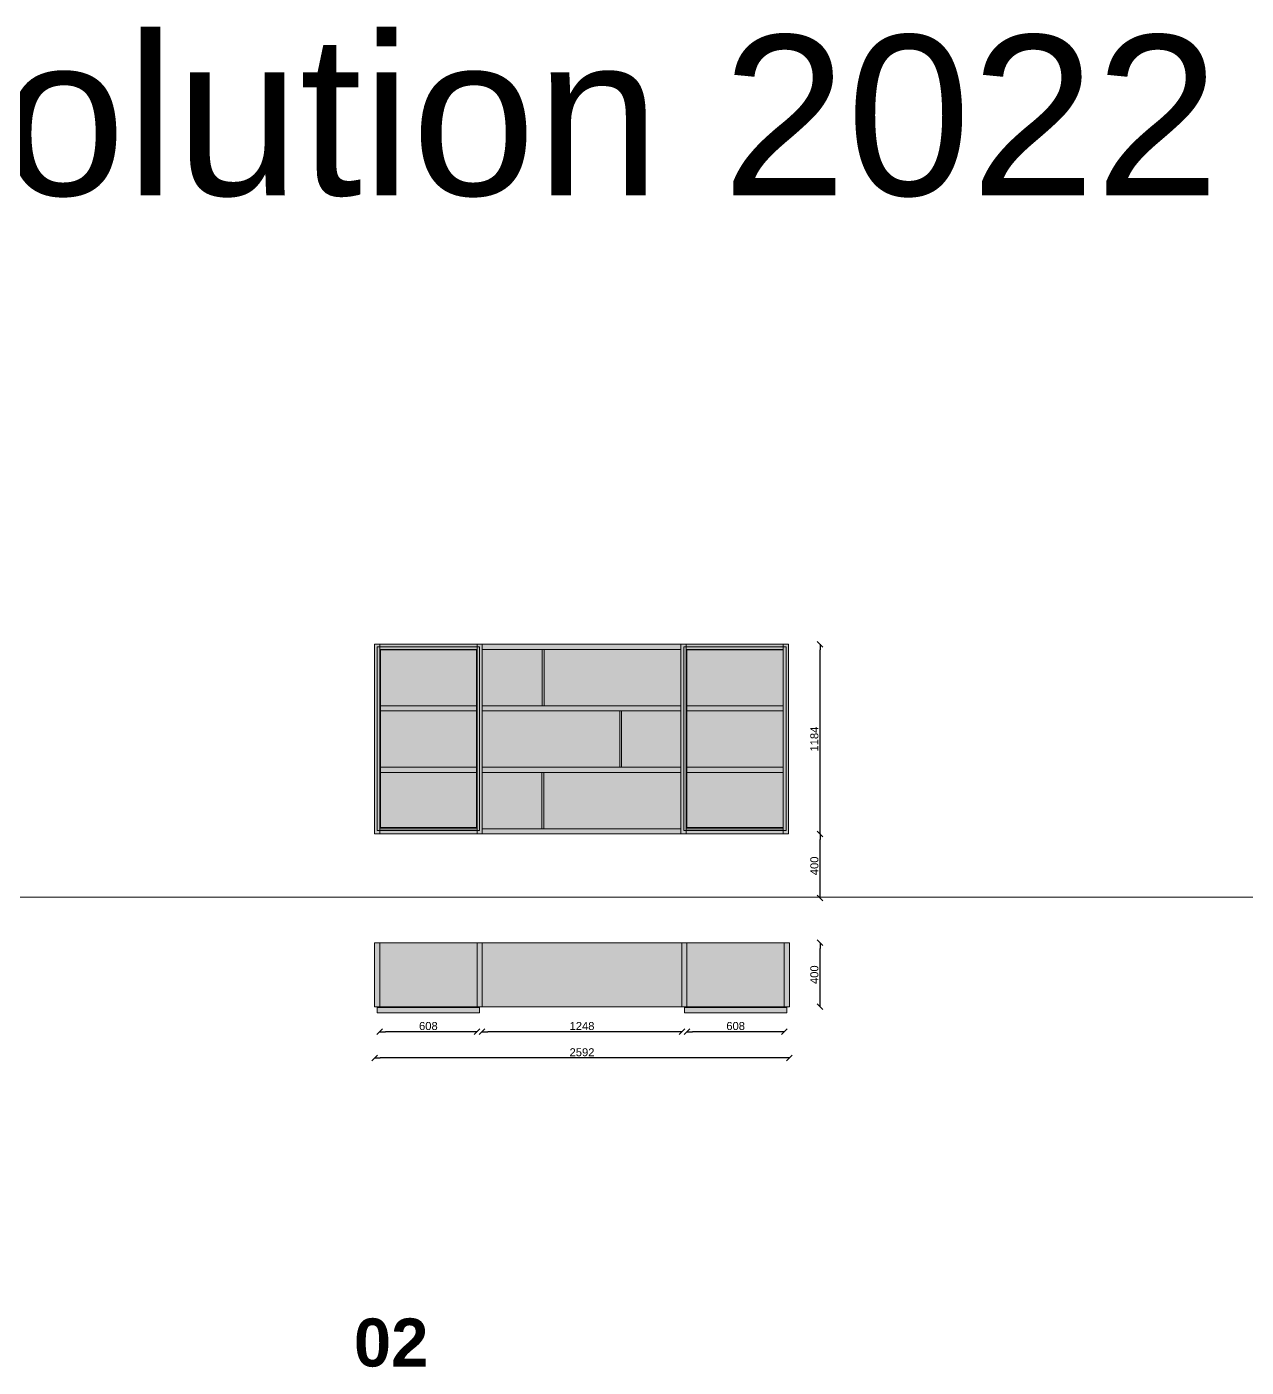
# Model space of a CAD drawing. Header units: inches. Extents: x -2150 to 187520, y -61540 to -22885.
# Drawn here: x 58699 to 66319, y -32830 to -24456 of the extents above; entities that cross this region are included whole.
import ezdxf

# ---------------------------------------------------------------- set-up
doc = ezdxf.new("R2010")
doc.units = ezdxf.units.IN
doc.header["$MEASUREMENT"] = 0
doc.layers.add('Linee arredi', color=3, linetype='Continuous', lineweight=20)
doc.layers.add('Quote', color=5, linetype='Continuous')
doc.styles.add('AI', font='Arial.ttf')
doc.styles.add('Arial', font='Arial.ttf')
doc.styles.add('Arial (bold)', font='Arial Bold.ttf')
doc.dimstyles.new('M&C_quote arredo', dxfattribs={"dimtxt": 50, "dimasz": 35.34668, "dimexe": 0, "dimexo": 0, "dimgap": 10, "dimtad": 1, "dimdec": 0, "dimtxsty": 'Arial', "dimblk": 'VW_SLASH', "dimcen": 0, "dimse1": 1, "dimse2": 1, "dimazin": 0, "dimtfac": 1, "dimtdec": 0, "dimtix": 1, "dimtmove": 0, "dimatfit": 0, "dimldrblk": 'VW_SLASH', "dimfxl": 0, "dimfxlon": 1, "dimfrac": 2, "dimtolj": 1, "dimarcsym": 0})

# ---------------------------------------------------------------- blocks, each defined once
blk = doc.blocks.new('VW_SLASH')
at = {"color": 0, "linetype": 'ByBlock', "lineweight": -2, "transparency": 16777216}
blk.add_line((0, 0), (-1, 0), dxfattribs=at)
at = {"color": 0, "linetype": 'Continuous', "lineweight": -2, "transparency": 16777216, "flags": 128}
blk.add_lwpolyline([(0.5, 0.5), (-0.5, -0.5)], dxfattribs=at)
blk = doc.blocks.new('*D335')
at = {"layer": 'Defpoints', "color": 0, "transparency": 16777216}
for p in [(63458.2, -28314.1), (63656, -28314.1), (63458.2, -29498.1)]:
    blk.add_point(p, dxfattribs=at)
at = {"layer": 'Quote', "color": 0, "lineweight": -2, "transparency": 16777216}
blk.add_line((63656, -29462.8), (63656, -28349.5), dxfattribs=at)
at = {"layer": 'Quote', "color": 0, "lineweight": -2, "transparency": 16777216, "xscale": 35.3466796875, "yscale": 35.3466796875, "zscale": 35.3466796875}
for p, rotation in [((63656, -28314.1), 90), ((63656, -29498.1), 270)]:
    blk.add_blockref('VW_SLASH', p, dxfattribs=dict(at, rotation=rotation))
at = {"layer": 'Quote', "color": 0, "transparency": 16777216, "insert": (63620.4, -28906.1), "char_height": 50, "attachment_point": 5, "rotation": 90, "style": 'Arial'}
blk.add_mtext('\\A1;1184', dxfattribs=at)
blk = doc.blocks.new('*D336')
at = {"layer": 'Defpoints', "color": 0, "transparency": 16777216}
for p in [(63458.2, -29498.1), (63656, -29498.1), (63458.2, -29898.1)]:
    blk.add_point(p, dxfattribs=at)
at = {"layer": 'Quote', "color": 0, "lineweight": -2, "transparency": 16777216}
blk.add_line((63656, -29862.8), (63656, -29533.5), dxfattribs=at)
at = {"layer": 'Quote', "color": 0, "lineweight": -2, "transparency": 16777216, "xscale": 35.3466796875, "yscale": 35.3466796875, "zscale": 35.3466796875}
for p, rotation in [((63656, -29498.1), 90), ((63656, -29898.1), 270)]:
    blk.add_blockref('VW_SLASH', p, dxfattribs=dict(at, rotation=rotation))
at = {"layer": 'Quote', "color": 0, "transparency": 16777216, "insert": (63620.4, -29698.1), "char_height": 50, "attachment_point": 5, "rotation": 90, "style": 'Arial'}
blk.add_mtext('\\A1;400', dxfattribs=at)
blk = doc.blocks.new('*D337')
at = {"layer": 'Defpoints', "color": 0, "transparency": 16777216}
for p in [(63458.2, -30178.1), (63656, -30178.1), (63458.2, -30578.1)]:
    blk.add_point(p, dxfattribs=at)
at = {"layer": 'Quote', "color": 0, "lineweight": -2, "transparency": 16777216}
blk.add_line((63656, -30542.8), (63656, -30213.5), dxfattribs=at)
at = {"layer": 'Quote', "color": 0, "lineweight": -2, "transparency": 16777216, "xscale": 35.3466796875, "yscale": 35.3466796875, "zscale": 35.3466796875}
for p, rotation in [((63656, -30178.1), 90), ((63656, -30578.1), 270)]:
    blk.add_blockref('VW_SLASH', p, dxfattribs=dict(at, rotation=rotation))
at = {"layer": 'Quote', "color": 0, "transparency": 16777216, "insert": (63620.4, -30378.1), "char_height": 50, "attachment_point": 5, "rotation": 90, "style": 'Arial'}
blk.add_mtext('\\A1;400', dxfattribs=at)
blk = doc.blocks.new('*D338')
at = {"layer": 'Defpoints', "color": 0, "transparency": 16777216}
for p in [(60904.2, -30578.1), (61512.2, -30578.1), (60904.2, -30734.4)]:
    blk.add_point(p, dxfattribs=at)
at = {"layer": 'Quote', "color": 0, "lineweight": -2, "transparency": 16777216}
blk.add_line((61476.9, -30734.4), (60939.6, -30734.4), dxfattribs=at)
at = {"layer": 'Quote', "color": 0, "lineweight": -2, "transparency": 16777216, "xscale": 35.3466796875, "yscale": 35.3466796875, "zscale": 35.3466796875, "rotation": 180}
blk.add_blockref('VW_SLASH', (60904.2, -30734.4), dxfattribs=at)
at = {"layer": 'Quote', "color": 0, "lineweight": -2, "transparency": 16777216, "xscale": 35.3466796875, "yscale": 35.3466796875, "zscale": 35.3466796875}
blk.add_blockref('VW_SLASH', (61512.2, -30734.4), dxfattribs=at)
at = {"layer": 'Quote', "color": 0, "transparency": 16777216, "insert": (61208.2, -30698.9), "char_height": 50, "attachment_point": 5, "style": 'Arial'}
blk.add_mtext('\\A1;608', dxfattribs=at)
blk = doc.blocks.new('*D339')
at = {"layer": 'Defpoints', "color": 0, "transparency": 16777216}
for p in [(61544.2, -30578.1), (62792.2, -30578.1), (61544.2, -30734.4)]:
    blk.add_point(p, dxfattribs=at)
at = {"layer": 'Quote', "color": 0, "lineweight": -2, "transparency": 16777216}
blk.add_line((62756.9, -30734.4), (61579.6, -30734.4), dxfattribs=at)
at = {"layer": 'Quote', "color": 0, "lineweight": -2, "transparency": 16777216, "xscale": 35.3466796875, "yscale": 35.3466796875, "zscale": 35.3466796875, "rotation": 180}
blk.add_blockref('VW_SLASH', (61544.2, -30734.4), dxfattribs=at)
at = {"layer": 'Quote', "color": 0, "lineweight": -2, "transparency": 16777216, "xscale": 35.3466796875, "yscale": 35.3466796875, "zscale": 35.3466796875}
blk.add_blockref('VW_SLASH', (62792.2, -30734.4), dxfattribs=at)
at = {"layer": 'Quote', "color": 0, "transparency": 16777216, "insert": (62168.2, -30698.9), "char_height": 50, "attachment_point": 5, "style": 'Arial'}
blk.add_mtext('\\A1;1248', dxfattribs=at)
blk = doc.blocks.new('*D340')
at = {"layer": 'Defpoints', "color": 0, "transparency": 16777216}
for p in [(62824.2, -30578.1), (63432.2, -30578.1), (62824.2, -30734.4)]:
    blk.add_point(p, dxfattribs=at)
at = {"layer": 'Quote', "color": 0, "lineweight": -2, "transparency": 16777216}
blk.add_line((63396.9, -30734.4), (62859.6, -30734.4), dxfattribs=at)
at = {"layer": 'Quote', "color": 0, "lineweight": -2, "transparency": 16777216, "xscale": 35.3466796875, "yscale": 35.3466796875, "zscale": 35.3466796875, "rotation": 180}
blk.add_blockref('VW_SLASH', (62824.2, -30734.4), dxfattribs=at)
at = {"layer": 'Quote', "color": 0, "lineweight": -2, "transparency": 16777216, "xscale": 35.3466796875, "yscale": 35.3466796875, "zscale": 35.3466796875}
blk.add_blockref('VW_SLASH', (63432.2, -30734.4), dxfattribs=at)
at = {"layer": 'Quote', "color": 0, "transparency": 16777216, "insert": (63128.2, -30698.9), "char_height": 50, "attachment_point": 5, "style": 'Arial'}
blk.add_mtext('\\A1;608', dxfattribs=at)
blk = doc.blocks.new('*D341')
at = {"layer": 'Defpoints', "color": 0, "transparency": 16777216}
for p in [(60872.2, -30578.1), (63464.2, -30578.1), (60872.2, -30898.4)]:
    blk.add_point(p, dxfattribs=at)
at = {"layer": 'Quote', "color": 0, "lineweight": -2, "transparency": 16777216}
blk.add_line((63428.9, -30898.4), (60907.6, -30898.4), dxfattribs=at)
at = {"layer": 'Quote', "color": 0, "lineweight": -2, "transparency": 16777216, "xscale": 35.3466796875, "yscale": 35.3466796875, "zscale": 35.3466796875, "rotation": 180}
blk.add_blockref('VW_SLASH', (60872.2, -30898.4), dxfattribs=at)
at = {"layer": 'Quote', "color": 0, "lineweight": -2, "transparency": 16777216, "xscale": 35.3466796875, "yscale": 35.3466796875, "zscale": 35.3466796875}
blk.add_blockref('VW_SLASH', (63464.2, -30898.4), dxfattribs=at)
at = {"layer": 'Quote', "color": 0, "transparency": 16777216, "insert": (62168.2, -30862.9), "char_height": 50, "attachment_point": 5, "style": 'Arial'}
blk.add_mtext('\\A1;2592', dxfattribs=at)
blk = doc.blocks.new('Gruppo-50')
at = {"layer": 'Linee arredi', "linetype": 'Continuous', "lineweight": 5, "transparency": 33554687, "flags": 128}
for points in [[(-79291.9, 59990.7), (-79291.9, 58841.7), (-78651.9, 58841.7), (-78651.9, 59990.7)], [(-79271.9, 59970.7), (-78671.9, 59970.7), (-78671.9, 58861.7), (-79271.9, 58861.7)], [(-78671.9, 58861.7), (-79271.9, 58861.7), (-79271.9, 59970.7), (-78671.9, 59970.7)]]:
    blk.add_lwpolyline(points, close=True, dxfattribs=at)
blk = doc.blocks.new('Gruppo-51')
at = {"layer": 'Linee arredi', "linetype": 'Continuous', "lineweight": 5, "transparency": 33554687, "flags": 128}
for points in [[(-77377.9, 59990.7), (-77377.9, 58841.7), (-76737.9, 58841.7), (-76737.9, 59990.7)], [(-77357.9, 59970.7), (-76757.9, 59970.7), (-76757.9, 58861.7), (-77357.9, 58861.7)], [(-76757.9, 58861.7), (-77357.9, 58861.7), (-77357.9, 59970.7), (-76757.9, 59970.7)]]:
    blk.add_lwpolyline(points, close=True, dxfattribs=at)

msp = doc.modelspace()

# ---------------------------------------------------------------- hatches: boundary and pattern name
at = {"layer": 'Linee arredi'}
h = msp.add_hatch(color=7, dxfattribs=at)
h.dxf.hatch_style = 1
h.paths.add_polyline_path([(60872.2, -28314.1), (60904.2, -28314.1), (60904.2, -29498.1), (60872.2, -29498.1)])
h = msp.add_hatch(color=252, dxfattribs=at)
h.dxf.hatch_style = 1
h.paths.add_polyline_path([(61528.2, -28329.1), (60888.2, -28329.1), (60888.2, -29478.1), (61528.2, -29478.1)])
h.paths.add_polyline_path([(61508.2, -28349.1), (61508.2, -29458.1), (60908.2, -29458.1), (60908.2, -28349.1)], flags=16)
h = msp.add_hatch(color=7, dxfattribs=at)
h.dxf.hatch_style = 1
h.paths.add_polyline_path([(60904.2, -28314.1), (61512.2, -28314.1), (61512.2, -28346.1), (60904.2, -28346.1)])
at = {"layer": 'Linee arredi', "transparency": 33554638}
h = msp.add_hatch(color=256, dxfattribs=at)
h.dxf.hatch_style = 1
h.set_gradient(color1=(195, 255, 255), tint=1)
h.paths.add_polyline_path([(61508.2, -28349.1), (60908.2, -28349.1), (60908.2, -29458.1), (61508.2, -29458.1)])
at = {"layer": 'Linee arredi'}
h = msp.add_hatch(color=7, dxfattribs=at)
h.dxf.hatch_style = 1
h.paths.add_polyline_path([(61512.2, -28314.1), (61544.2, -28314.1), (61544.2, -29498.1), (61512.2, -29498.1)])
h = msp.add_hatch(color=7, dxfattribs=at)
h.dxf.hatch_style = 1
h.paths.add_polyline_path([(61544.2, -28314.1), (62786.2, -28314.1), (62786.2, -28346.1), (61544.2, -28346.1)])
h = msp.add_hatch(color=254, dxfattribs=at)
h.dxf.hatch_style = 1
h.paths.add_polyline_path([(61919.2, -28346.1), (61544.2, -28346.1), (61544.2, -28698.1), (61919.2, -28698.1)])
h = msp.add_hatch(color=252, dxfattribs=at)
h.dxf.hatch_style = 1
h.paths.add_polyline_path([(61931.2, -28346.1), (61919.2, -28346.1), (61919.2, -28698.1), (61931.2, -28698.1)])
h = msp.add_hatch(color=254, dxfattribs=at)
h.dxf.hatch_style = 1
h.paths.add_polyline_path([(61931.2, -28346.1), (61931.2, -28698.1), (62786.2, -28698.1), (62786.2, -28346.1)])
h = msp.add_hatch(color=7, dxfattribs=at)
h.dxf.hatch_style = 1
h.paths.add_polyline_path([(62786.2, -28314.1), (62818.2, -28314.1), (62818.2, -29498.1), (62786.2, -29498.1)])
h = msp.add_hatch(color=252, dxfattribs=at)
h.dxf.hatch_style = 1
h.paths.add_polyline_path([(63444.2, -28329.1), (62804.2, -28329.1), (62804.2, -29478.1), (63444.2, -29478.1)])
h.paths.add_polyline_path([(63424.2, -28349.1), (63424.2, -29458.1), (62824.2, -29458.1), (62824.2, -28349.1)], flags=16)
h = msp.add_hatch(color=7, dxfattribs=at)
h.dxf.hatch_style = 1
h.paths.add_polyline_path([(62818.2, -28314.1), (63426.2, -28314.1), (63426.2, -28346.1), (62818.2, -28346.1)])
at = {"layer": 'Linee arredi', "transparency": 33554638}
h = msp.add_hatch(color=256, dxfattribs=at)
h.dxf.hatch_style = 1
h.set_gradient(color1=(195, 255, 255), tint=1)
h.paths.add_polyline_path([(63424.2, -28349.1), (62824.2, -28349.1), (62824.2, -29458.1), (63424.2, -29458.1)])
at = {"layer": 'Linee arredi'}
h = msp.add_hatch(color=7, dxfattribs=at)
h.dxf.hatch_style = 1
h.paths.add_polyline_path([(63426.2, -28314.1), (63458.2, -28314.1), (63458.2, -29498.1), (63426.2, -29498.1)])
h = msp.add_hatch(color=254, dxfattribs=at)
h.dxf.hatch_style = 1
h.paths.add_polyline_path([(60904.2, -28698.1), (61512.2, -28698.1), (61512.2, -28730.1), (60904.2, -28730.1)])
h = msp.add_hatch(color=7, dxfattribs=at)
h.dxf.hatch_style = 1
h.paths.add_polyline_path([(61544.2, -28698.1), (62786.2, -28698.1), (62786.2, -28730.1), (61544.2, -28730.1)])
h = msp.add_hatch(color=254, dxfattribs=at)
h.dxf.hatch_style = 1
h.paths.add_polyline_path([(62818.2, -28698.1), (63426.2, -28698.1), (63426.2, -28730.1), (62818.2, -28730.1)])
h = msp.add_hatch(color=254, dxfattribs=at)
h.dxf.hatch_style = 1
h.paths.add_polyline_path([(62403.7, -28730.1), (61544.2, -28730.1), (61544.2, -29082.1), (62403.7, -29082.1)])
h = msp.add_hatch(color=252, dxfattribs=at)
h.dxf.hatch_style = 1
h.paths.add_polyline_path([(62415.7, -28730.1), (62403.7, -28730.1), (62403.7, -29082.1), (62415.7, -29082.1)])
h = msp.add_hatch(color=254, dxfattribs=at)
h.dxf.hatch_style = 1
h.paths.add_polyline_path([(62786.2, -28730.1), (62415.7, -28730.1), (62415.7, -29082.1), (62786.2, -29082.1)])
h = msp.add_hatch(color=254, dxfattribs=at)
h.dxf.hatch_style = 1
h.paths.add_polyline_path([(60904.2, -29082.1), (61512.2, -29082.1), (61512.2, -29114.1), (60904.2, -29114.1)])
h = msp.add_hatch(color=7, dxfattribs=at)
h.dxf.hatch_style = 1
h.paths.add_polyline_path([(61544.2, -29082.1), (62786.2, -29082.1), (62786.2, -29114.1), (61544.2, -29114.1)])
h = msp.add_hatch(color=254, dxfattribs=at)
h.dxf.hatch_style = 1
h.paths.add_polyline_path([(61917.2, -29114.1), (61544.2, -29114.1), (61544.2, -29466.1), (61917.2, -29466.1)])
h = msp.add_hatch(color=252, dxfattribs=at)
h.dxf.hatch_style = 1
h.paths.add_polyline_path([(61929.2, -29114.1), (61917.2, -29114.1), (61917.2, -29466.1), (61929.2, -29466.1)])
h = msp.add_hatch(color=254, dxfattribs=at)
h.dxf.hatch_style = 1
h.paths.add_polyline_path([(61929.2, -29466.1), (62786.2, -29466.1), (62786.2, -29114.1), (61929.2, -29114.1)])
h = msp.add_hatch(color=254, dxfattribs=at)
h.dxf.hatch_style = 1
h.paths.add_polyline_path([(62818.2, -29082.1), (63426.2, -29082.1), (63426.2, -29114.1), (62818.2, -29114.1)])
h = msp.add_hatch(color=7, dxfattribs=at)
h.dxf.hatch_style = 1
h.paths.add_polyline_path([(60904.2, -29466.1), (61512.2, -29466.1), (61512.2, -29498.1), (60904.2, -29498.1)])
h = msp.add_hatch(color=7, dxfattribs=at)
h.dxf.hatch_style = 1
h.paths.add_polyline_path([(61544.2, -29466.1), (62786.2, -29466.1), (62786.2, -29498.1), (61544.2, -29498.1)])
h = msp.add_hatch(color=7, dxfattribs=at)
h.dxf.hatch_style = 1
h.paths.add_polyline_path([(62818.2, -29466.1), (63426.2, -29466.1), (63426.2, -29498.1), (62818.2, -29498.1)])
h = msp.add_hatch(color=7, dxfattribs=at)
h.dxf.hatch_style = 1
h.paths.add_polyline_path([(60872.2, -30178.1), (60904.2, -30178.1), (60904.2, -30578.1), (60872.2, -30578.1)])
h = msp.add_hatch(color=7, dxfattribs=at)
h.dxf.hatch_style = 1
h.paths.add_polyline_path([(60904.2, -30178.1), (63432.2, -30178.1), (63432.2, -30578.1), (60904.2, -30578.1)])
h = msp.add_hatch(color=7, dxfattribs=at)
h.dxf.hatch_style = 1
h.paths.add_polyline_path([(63432.2, -30178.1), (63464.2, -30178.1), (63464.2, -30578.1), (63432.2, -30578.1)])
h = msp.add_hatch(color=252, dxfattribs=at)
h.dxf.hatch_style = 1
h.paths.add_polyline_path([(61528.2, -30617.1), (60888.2, -30617.1), (60888.2, -30582.1), (61528.2, -30582.1)])
h = msp.add_hatch(color=252, dxfattribs=at)
h.dxf.hatch_style = 1
h.paths.add_polyline_path([(63448.2, -30617.1), (62808.2, -30617.1), (62808.2, -30582.1), (63448.2, -30582.1)])

# ---------------------------------------------------------------- linework, layer by layer
at = {"layer": 'Linee arredi', "color": 7}
msp.add_line((51079.1, -29893.6), (97088.4, -29893.6), dxfattribs=at)
at = {"layer": 'Linee arredi', "linetype": 'Continuous', "lineweight": 5, "transparency": 33554687, "flags": 128}
for points in [[(60872.2, -28314.1), (60904.2, -28314.1), (60904.2, -29498.1), (60872.2, -29498.1)], [(60904.2, -28314.1), (61512.2, -28314.1), (61512.2, -28346.1), (60904.2, -28346.1)], [(61512.2, -28314.1), (61544.2, -28314.1), (61544.2, -29498.1), (61512.2, -29498.1)], [(61544.2, -28314.1), (62786.2, -28314.1), (62786.2, -28346.1), (61544.2, -28346.1)], [(61919.2, -28346.1), (61931.2, -28346.1), (61931.2, -28698.1), (61919.2, -28698.1)], [(62786.2, -28314.1), (62818.2, -28314.1), (62818.2, -29498.1), (62786.2, -29498.1)], [(62818.2, -28314.1), (63426.2, -28314.1), (63426.2, -28346.1), (62818.2, -28346.1)], [(63426.2, -28314.1), (63458.2, -28314.1), (63458.2, -29498.1), (63426.2, -29498.1)], [(60904.2, -28698.1), (61512.2, -28698.1), (61512.2, -28730.1), (60904.2, -28730.1)], [(61544.2, -28698.1), (62786.2, -28698.1), (62786.2, -28730.1), (61544.2, -28730.1)], [(62818.2, -28698.1), (63426.2, -28698.1), (63426.2, -28730.1), (62818.2, -28730.1)], [(62403.7, -28730.1), (62415.7, -28730.1), (62415.7, -29082.1), (62403.7, -29082.1)], [(60904.2, -29082.1), (61512.2, -29082.1), (61512.2, -29114.1), (60904.2, -29114.1)], [(61544.2, -29082.1), (62786.2, -29082.1), (62786.2, -29114.1), (61544.2, -29114.1)], [(61917.2, -29114.1), (61929.2, -29114.1), (61929.2, -29466.1), (61917.2, -29466.1)], [(62818.2, -29082.1), (63426.2, -29082.1), (63426.2, -29114.1), (62818.2, -29114.1)], [(60904.2, -29466.1), (61512.2, -29466.1), (61512.2, -29498.1), (60904.2, -29498.1)], [(61544.2, -29466.1), (62786.2, -29466.1), (62786.2, -29498.1), (61544.2, -29498.1)], [(62818.2, -29466.1), (63426.2, -29466.1), (63426.2, -29498.1), (62818.2, -29498.1)], [(60872.2, -30178.1), (60904.2, -30178.1), (60904.2, -30578.1), (60872.2, -30578.1)], [(60904.2, -30178.1), (63432.2, -30178.1), (63432.2, -30578.1), (60904.2, -30578.1)], [(61512.2, -30178.1), (61544.2, -30178.1), (61544.2, -30578.1), (61512.2, -30578.1)], [(62792.2, -30178.1), (62824.2, -30178.1), (62824.2, -30578.1), (62792.2, -30578.1)], [(63432.2, -30178.1), (63464.2, -30178.1), (63464.2, -30578.1), (63432.2, -30578.1)]]:
    msp.add_lwpolyline(points, close=True, dxfattribs=at)
at = {"layer": 'Linee arredi'}
for points in [[(61528.2, -30617.1), (60888.2, -30617.1), (60888.2, -30582.1), (61528.2, -30582.1)], [(63448.2, -30617.1), (62808.2, -30617.1), (62808.2, -30582.1), (63448.2, -30582.1)]]:
    msp.add_lwpolyline(points, close=True, dxfattribs=at)

# ---------------------------------------------------------------- block references
at = {"layer": 'Linee arredi', "transparency": 33554687}
for name, p in [('Gruppo-50', (140180.1, -88319.7)), ('Gruppo-51', (140182.1, -88319.7))]:
    msp.add_blockref(name, p, dxfattribs=at)

# ---------------------------------------------------------------- texts
at = {"insert": (53495.2, -24509.5), "char_height": 1000, "width": 77910.081, "attachment_point": 1, "style": 'AI'}
msp.add_mtext('Smart Solution 2022', dxfattribs=at)
at = {"layer": 'Linee arredi', "transparency": 33554687, "insert": (60742.6, -32830.1), "char_height": 300, "attachment_point": 7, "line_spacing_factor": 1.006858, "style": 'Arial (bold)'}
msp.add_mtext('02', dxfattribs=at)

# ---------------------------------------------------------------- dimensions: what is measured, and where the dimension line sits
at = {"layer": 'Quote', "color": 7}
for base, p1, p2, picture, middle in [((63656, -28314.1), (63458.2, -29498.1), (63458.2, -28314.1), '*D335', (63620.4, -28906.1)), ((63656, -29498.1), (63458.2, -29898.1), (63458.2, -29498.1), '*D336', (63620.4, -29698.1)), ((63656, -30178.1), (63458.2, -30578.1), (63458.2, -30178.1), '*D337', (63620.4, -30378.1))]:
    dim = msp.add_linear_dim(base=base, p1=p1, p2=p2, angle=270, dimstyle='M&C_quote arredo', override={"dimpost": '<>', "dimtmove": 1}, dxfattribs=at)
    dim.commit()
    dim.dimension.update_dxf_attribs({"geometry": picture, "text_midpoint": middle})
for base, p1, p2, picture, middle in [((60872.2, -30898.4), (63464.2, -30578.1), (60872.2, -30578.1), '*D341', (62168.2, -30862.9)), ((60904.2, -30734.4), (61512.2, -30578.1), (60904.2, -30578.1), '*D338', (61208.2, -30698.9)), ((61544.2, -30734.4), (62792.2, -30578.1), (61544.2, -30578.1), '*D339', (62168.2, -30698.9)), ((62824.2, -30734.4), (63432.2, -30578.1), (62824.2, -30578.1), '*D340', (63128.2, -30698.9))]:
    dim = msp.add_linear_dim(base=base, p1=p1, p2=p2, dimstyle='M&C_quote arredo', override={"dimpost": '<>', "dimtmove": 1}, dxfattribs=at)
    dim.commit()
    dim.dimension.update_dxf_attribs({"geometry": picture, "text_midpoint": middle})

doc.saveas('drawing.dxf')
